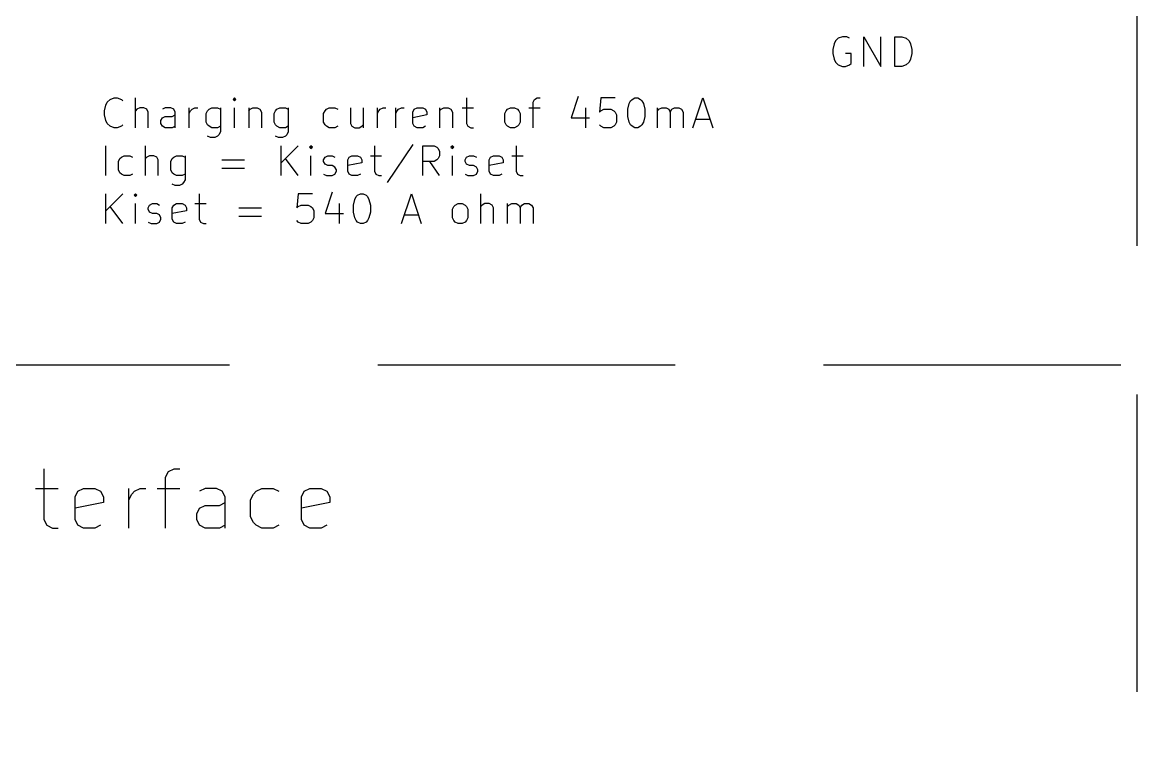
# Model space of a CAD drawing. Extents: x 0.4 to 16.1, y -11.3 to -0.4.
# Drawn here: x 5.125 to 7, y -3.329 to -2.124 of the extents above; entities that cross this region are included whole.
import ezdxf

# ---------------------------------------------------------------- set-up
doc = ezdxf.new("R2010")
doc.units = 0
doc.header["$MEASUREMENT"] = 0
doc.linetypes.add('DASHED', pattern=[0.75, 0.5, -0.25])
doc.layers.add('BLUE3', color=171, linetype='CONTINUOUS')
doc.layers.add('CYAN2', color=4, linetype='CONTINUOUS')

msp = doc.modelspace()

# ---------------------------------------------------------------- linework, layer by layer
at = {"layer": 'BLUE3', "linetype": 'DASHED'}
for p, q in [((7, -0.5), (7, -6)), ((0.473, -2.7), (7, -2.7))]:
    msp.add_line(p, q, dxfattribs=at)
at = {"layer": 'BLUE3', "linetype": 'CONTINUOUS'}
for p, q in [((6.06027, -2.24898), (6.04836, -2.2847)), ((5.26265, -2.2728), (5.26503, -2.26327)), ((5.26503, -2.26327), (5.26741, -2.25851)), ((5.26741, -2.25851), (5.27217, -2.25375)), ((5.27217, -2.25375), (5.27931, -2.25137)), ((5.27931, -2.25137), (5.28407, -2.25137)), ((5.28407, -2.25137), (5.29122, -2.25375)), ((5.29122, -2.25375), (5.2936, -2.25613)), ((5.31503, -2.30137), (5.31503, -2.25137)), ((5.32217, -2.26803), (5.31741, -2.27041)), ((5.32931, -2.26803), (5.32217, -2.26803)), ((5.33407, -2.27041), (5.32931, -2.26803)), ((5.36503, -2.26803), (5.36027, -2.27041)), ((5.37455, -2.26803), (5.36503, -2.26803)), ((5.37931, -2.27041), (5.37455, -2.26803)), ((5.4055, -2.30137), (5.4055, -2.26803)), ((5.41027, -2.27041), (5.41503, -2.26803)), ((5.41503, -2.26803), (5.41979, -2.26803)), ((5.43884, -2.27041), (5.4436, -2.26803)), ((5.4436, -2.26803), (5.45313, -2.26803)), ((5.45313, -2.26803), (5.45789, -2.27041)), ((5.45789, -2.26803), (5.45789, -2.30851)), ((5.4817, -2.25137), (5.47931, -2.25375)), ((5.47931, -2.25375), (5.4817, -2.25613)), ((5.48407, -2.25375), (5.4817, -2.25137)), ((5.4817, -2.25137), (5.4817, -2.25613)), ((5.4817, -2.25613), (5.48407, -2.25375)), ((5.4817, -2.30137), (5.4817, -2.26803)), ((5.5055, -2.26803), (5.5055, -2.30137)), ((5.50789, -2.27041), (5.51265, -2.26803)), ((5.51265, -2.26803), (5.51979, -2.26803)), ((5.51979, -2.26803), (5.52455, -2.27041)), ((5.55313, -2.27041), (5.55789, -2.26803)), ((5.55789, -2.26803), (5.56741, -2.26803)), ((5.56741, -2.26803), (5.57217, -2.27041)), ((5.57217, -2.26803), (5.57217, -2.30851)), ((5.63646, -2.27041), (5.64122, -2.26803)), ((5.64122, -2.26803), (5.65074, -2.26803)), ((5.65074, -2.26803), (5.6555, -2.27041)), ((5.67693, -2.26803), (5.67693, -2.29422)), ((5.69836, -2.26803), (5.69836, -2.30137)), ((5.72217, -2.30137), (5.72217, -2.26803)), ((5.72693, -2.27041), (5.7317, -2.26803)), ((5.7317, -2.26803), (5.73646, -2.26803)), ((5.75313, -2.30137), (5.75313, -2.26803)), ((5.75789, -2.27041), (5.76265, -2.26803)), ((5.76265, -2.26803), (5.76741, -2.26803)), ((5.78407, -2.27041), (5.78884, -2.26803)), ((5.78884, -2.26803), (5.79836, -2.26803)), ((5.79836, -2.26803), (5.80313, -2.27041)), ((5.82693, -2.26803), (5.82693, -2.30137)), ((5.82931, -2.27041), (5.83407, -2.26803)), ((5.83407, -2.26803), (5.84122, -2.26803)), ((5.84122, -2.26803), (5.84598, -2.27041)), ((5.86503, -2.26803), (5.88407, -2.26803)), ((5.87217, -2.25137), (5.87217, -2.29422)), ((5.94122, -2.27041), (5.94598, -2.26803)), ((5.94598, -2.26803), (5.95313, -2.26803)), ((5.95313, -2.26803), (5.95789, -2.27041)), ((5.97693, -2.26803), (5.99598, -2.26803)), ((5.98407, -2.25851), (5.98646, -2.25375)), ((5.98407, -2.30137), (5.98407, -2.25851)), ((5.98646, -2.25375), (5.99122, -2.25137)), ((5.99122, -2.25137), (5.99598, -2.25137)), ((6.07217, -2.26803), (6.07217, -2.30137)), ((6.09836, -2.25137), (6.09598, -2.27517)), ((6.12217, -2.25137), (6.09836, -2.25137)), ((6.1436, -2.27041), (6.14598, -2.26089)), ((6.14598, -2.26089), (6.14836, -2.25613)), ((6.14836, -2.25613), (6.15074, -2.25375)), ((6.15074, -2.25375), (6.1555, -2.25137)), ((6.1555, -2.25137), (6.16027, -2.25137)), ((6.16027, -2.25137), (6.16503, -2.25375)), ((6.16503, -2.25375), (6.16741, -2.25613)), ((6.16741, -2.25613), (6.16979, -2.26089)), ((6.16979, -2.26089), (6.17217, -2.27041)), ((6.1936, -2.30137), (6.1936, -2.26803)), ((6.19598, -2.27041), (6.20074, -2.26803)), ((6.20074, -2.26803), (6.20789, -2.26803)), ((6.20789, -2.26803), (6.21265, -2.27041)), ((6.21741, -2.27041), (6.22217, -2.26803)), ((6.22217, -2.26803), (6.22931, -2.26803)), ((6.22931, -2.26803), (6.23407, -2.27041)), ((6.25313, -2.30137), (6.26979, -2.25137)), ((6.26979, -2.25137), (6.28646, -2.30137)), ((5.26265, -2.27994), (5.26265, -2.2728)), ((5.26503, -2.28946), (5.26265, -2.27994)), ((5.31741, -2.27041), (5.31503, -2.2728)), ((5.33646, -2.27517), (5.33407, -2.27041)), ((5.33646, -2.30137), (5.33646, -2.27517)), ((5.35789, -2.28946), (5.36027, -2.2847)), ((5.36027, -2.2847), (5.36503, -2.28232)), ((5.36503, -2.28232), (5.37693, -2.28232)), ((5.37693, -2.28232), (5.3817, -2.27994)), ((5.3817, -2.27517), (5.37931, -2.27041)), ((5.3817, -2.30137), (5.3817, -2.27517)), ((5.4055, -2.27756), (5.40789, -2.2728)), ((5.40789, -2.2728), (5.41027, -2.27041)), ((5.43407, -2.27756), (5.43646, -2.2728)), ((5.43407, -2.29184), (5.43407, -2.27756)), ((5.43646, -2.2728), (5.43884, -2.27041)), ((5.5055, -2.2728), (5.50789, -2.27041)), ((5.52455, -2.27041), (5.52693, -2.27517)), ((5.52693, -2.27517), (5.52693, -2.30137)), ((5.54836, -2.27756), (5.55074, -2.2728)), ((5.54836, -2.29184), (5.54836, -2.27756)), ((5.55074, -2.2728), (5.55313, -2.27041)), ((5.6317, -2.27756), (5.63407, -2.2728)), ((5.6317, -2.29184), (5.6317, -2.27756)), ((5.63407, -2.2728), (5.63646, -2.27041)), ((5.72217, -2.27756), (5.72455, -2.2728)), ((5.72455, -2.2728), (5.72693, -2.27041)), ((5.75313, -2.27756), (5.7555, -2.2728)), ((5.7555, -2.2728), (5.75789, -2.27041)), ((5.7817, -2.27517), (5.78407, -2.27041)), ((5.7817, -2.29422), (5.7817, -2.27517)), ((5.8055, -2.27994), (5.7817, -2.2847)), ((5.80313, -2.27041), (5.8055, -2.27517)), ((5.8055, -2.27517), (5.8055, -2.27994)), ((5.82693, -2.2728), (5.82931, -2.27041)), ((5.84598, -2.27041), (5.84836, -2.27517)), ((5.84836, -2.27517), (5.84836, -2.30137)), ((5.93646, -2.27756), (5.93884, -2.2728)), ((5.93646, -2.29184), (5.93646, -2.27756)), ((5.93884, -2.2728), (5.94122, -2.27041)), ((5.95789, -2.27041), (5.96027, -2.2728)), ((5.96027, -2.2728), (5.96265, -2.27756)), ((5.96265, -2.27756), (5.96265, -2.29184)), ((6.04836, -2.2847), (6.07931, -2.2847)), ((6.09598, -2.27517), (6.09836, -2.2728)), ((6.09836, -2.2728), (6.10313, -2.27041)), ((6.10313, -2.27041), (6.11503, -2.27041)), ((6.11503, -2.27041), (6.11979, -2.2728)), ((6.11979, -2.2728), (6.12217, -2.27517)), ((6.12217, -2.27517), (6.12455, -2.27994)), ((6.12455, -2.27994), (6.12455, -2.29184)), ((6.1436, -2.28232), (6.1436, -2.27041)), ((6.14598, -2.29184), (6.1436, -2.28232)), ((6.17217, -2.28232), (6.16979, -2.29184)), ((6.17217, -2.27041), (6.17217, -2.28232)), ((6.1936, -2.2728), (6.19598, -2.27041)), ((6.21265, -2.27041), (6.21503, -2.27517)), ((6.21503, -2.27517), (6.21741, -2.27041)), ((6.21503, -2.27517), (6.21503, -2.30137)), ((6.23407, -2.27041), (6.23646, -2.27517)), ((6.23646, -2.27517), (6.23646, -2.30137)), ((6.25789, -2.28708), (6.2817, -2.28708)), ((5.26741, -2.29422), (5.26503, -2.28946)), ((5.27217, -2.29898), (5.26741, -2.29422)), ((5.27931, -2.30137), (5.27217, -2.29898)), ((5.28407, -2.30137), (5.27931, -2.30137)), ((5.29122, -2.29898), (5.28407, -2.30137)), ((5.2936, -2.2966), (5.29122, -2.29898)), ((5.35789, -2.29422), (5.35789, -2.28946)), ((5.36027, -2.29898), (5.35789, -2.29422)), ((5.36503, -2.30137), (5.36027, -2.29898)), ((5.37693, -2.30137), (5.36503, -2.30137)), ((5.3817, -2.29898), (5.37693, -2.30137)), ((5.43646, -2.2966), (5.43407, -2.29184)), ((5.43884, -2.29898), (5.43646, -2.2966)), ((5.4436, -2.30137), (5.43884, -2.29898)), ((5.45313, -2.30137), (5.4436, -2.30137)), ((5.45789, -2.29898), (5.45313, -2.30137)), ((5.55074, -2.2966), (5.54836, -2.29184)), ((5.55313, -2.29898), (5.55074, -2.2966)), ((5.55789, -2.30137), (5.55313, -2.29898)), ((5.56741, -2.30137), (5.55789, -2.30137)), ((5.57217, -2.29898), (5.56741, -2.30137)), ((5.63407, -2.2966), (5.6317, -2.29184)), ((5.63646, -2.29898), (5.63407, -2.2966)), ((5.64122, -2.30137), (5.63646, -2.29898)), ((5.65074, -2.30137), (5.64122, -2.30137)), ((5.6555, -2.29898), (5.65074, -2.30137)), ((5.67693, -2.29422), (5.67931, -2.29898)), ((5.67931, -2.29898), (5.68407, -2.30137)), ((5.68407, -2.30137), (5.69122, -2.30137)), ((5.69122, -2.30137), (5.69598, -2.29898)), ((5.69598, -2.29898), (5.69836, -2.2966)), ((5.78407, -2.29898), (5.7817, -2.29422)), ((5.78884, -2.30137), (5.78407, -2.29898)), ((5.79836, -2.30137), (5.78884, -2.30137)), ((5.80313, -2.29898), (5.79836, -2.30137)), ((5.87217, -2.29422), (5.87455, -2.29898)), ((5.87455, -2.29898), (5.87931, -2.30137)), ((5.87931, -2.30137), (5.88407, -2.30137)), ((5.93884, -2.2966), (5.93646, -2.29184)), ((5.94122, -2.29898), (5.93884, -2.2966)), ((5.94598, -2.30137), (5.94122, -2.29898)), ((5.95313, -2.30137), (5.94598, -2.30137)), ((5.95789, -2.29898), (5.95313, -2.30137)), ((5.96027, -2.2966), (5.95789, -2.29898)), ((5.96265, -2.29184), (5.96027, -2.2966)), ((6.09836, -2.29898), (6.09598, -2.2966)), ((6.10313, -2.30137), (6.09836, -2.29898)), ((6.11503, -2.30137), (6.10313, -2.30137)), ((6.11979, -2.29898), (6.11503, -2.30137)), ((6.12217, -2.2966), (6.11979, -2.29898)), ((6.12455, -2.29184), (6.12217, -2.2966)), ((6.14836, -2.2966), (6.14598, -2.29184)), ((6.15074, -2.29898), (6.14836, -2.2966)), ((6.1555, -2.30137), (6.15074, -2.29898)), ((6.16027, -2.30137), (6.1555, -2.30137)), ((6.16503, -2.29898), (6.16027, -2.30137)), ((6.16741, -2.2966), (6.16503, -2.29898)), ((6.16979, -2.29184), (6.16741, -2.2966)), ((5.44122, -2.31803), (5.43646, -2.31565)), ((5.44836, -2.31803), (5.44122, -2.31803)), ((5.45313, -2.31565), (5.44836, -2.31803)), ((5.4555, -2.31327), (5.45313, -2.31565)), ((5.45789, -2.30851), (5.4555, -2.31327)), ((5.5555, -2.31803), (5.55074, -2.31565)), ((5.56265, -2.31803), (5.5555, -2.31803)), ((5.56741, -2.31565), (5.56265, -2.31803)), ((5.56979, -2.31327), (5.56741, -2.31565)), ((5.57217, -2.30851), (5.56979, -2.31327)), ((5.26503, -2.38187), (5.26503, -2.33187)), ((5.3317, -2.38187), (5.3317, -2.33187)), ((5.56027, -2.38187), (5.56027, -2.33187)), ((5.58884, -2.33187), (5.56027, -2.36044)), ((5.61027, -2.33187), (5.60789, -2.33425)), ((5.60789, -2.33425), (5.61027, -2.33663)), ((5.61265, -2.33425), (5.61027, -2.33187)), ((5.61027, -2.33187), (5.61027, -2.33663)), ((5.61027, -2.33663), (5.61265, -2.33425)), ((5.71741, -2.33187), (5.71741, -2.37472)), ((5.7817, -2.32948), (5.73884, -2.39377)), ((5.79836, -2.38187), (5.79836, -2.33187)), ((5.79836, -2.33187), (5.81741, -2.33187)), ((5.81741, -2.33187), (5.82217, -2.33425)), ((5.82217, -2.33425), (5.82455, -2.33663)), ((5.82455, -2.33663), (5.82693, -2.34139)), ((5.82693, -2.34139), (5.82693, -2.34853)), ((5.84836, -2.33187), (5.84598, -2.33425)), ((5.84598, -2.33425), (5.84836, -2.33663)), ((5.85074, -2.33425), (5.84836, -2.33187)), ((5.84836, -2.33187), (5.84836, -2.33663)), ((5.84836, -2.33663), (5.85074, -2.33425)), ((5.9555, -2.33187), (5.9555, -2.37472)), ((5.28646, -2.35806), (5.28884, -2.3533)), ((5.28646, -2.37234), (5.28646, -2.35806)), ((5.28884, -2.3533), (5.29122, -2.35091)), ((5.29122, -2.35091), (5.29598, -2.34853)), ((5.29598, -2.34853), (5.3055, -2.34853)), ((5.3055, -2.34853), (5.31027, -2.35091)), ((5.33407, -2.35091), (5.3317, -2.3533)), ((5.33884, -2.34853), (5.33407, -2.35091)), ((5.34598, -2.34853), (5.33884, -2.34853)), ((5.35074, -2.35091), (5.34598, -2.34853)), ((5.35313, -2.35567), (5.35074, -2.35091)), ((5.35313, -2.38187), (5.35313, -2.35567)), ((5.37455, -2.35806), (5.37693, -2.3533)), ((5.37455, -2.37234), (5.37455, -2.35806)), ((5.37693, -2.3533), (5.37931, -2.35091)), ((5.37931, -2.35091), (5.38407, -2.34853)), ((5.38407, -2.34853), (5.3936, -2.34853)), ((5.3936, -2.34853), (5.39836, -2.35091)), ((5.39836, -2.34853), (5.39836, -2.38901)), ((5.46027, -2.35567), (5.49836, -2.35567)), ((5.58884, -2.38187), (5.56741, -2.3533)), ((5.61027, -2.38187), (5.61027, -2.34853)), ((5.6317, -2.35567), (5.63407, -2.35091)), ((5.6317, -2.35806), (5.6317, -2.35567)), ((5.63407, -2.36282), (5.6317, -2.35806)), ((5.63407, -2.35091), (5.63884, -2.34853)), ((5.63884, -2.3652), (5.63407, -2.36282)), ((5.63884, -2.34853), (5.64598, -2.34853)), ((5.64598, -2.34853), (5.65074, -2.35091)), ((5.67217, -2.35567), (5.67455, -2.35091)), ((5.67217, -2.37472), (5.67217, -2.35567)), ((5.69598, -2.36044), (5.67217, -2.3652)), ((5.67455, -2.35091), (5.67931, -2.34853)), ((5.67931, -2.34853), (5.68884, -2.34853)), ((5.68884, -2.34853), (5.6936, -2.35091)), ((5.6936, -2.35091), (5.69598, -2.35567)), ((5.69598, -2.35567), (5.69598, -2.36044)), ((5.71027, -2.34853), (5.72931, -2.34853)), ((5.81741, -2.35806), (5.79836, -2.35806)), ((5.82693, -2.38187), (5.81027, -2.35806)), ((5.82217, -2.35567), (5.81741, -2.35806)), ((5.82455, -2.3533), (5.82217, -2.35567)), ((5.82693, -2.34853), (5.82455, -2.3533)), ((5.84836, -2.38187), (5.84836, -2.34853)), ((5.86979, -2.35567), (5.87217, -2.35091)), ((5.86979, -2.35806), (5.86979, -2.35567)), ((5.87217, -2.36282), (5.86979, -2.35806)), ((5.87217, -2.35091), (5.87693, -2.34853)), ((5.87693, -2.3652), (5.87217, -2.36282)), ((5.87693, -2.34853), (5.88407, -2.34853)), ((5.88407, -2.34853), (5.88884, -2.35091)), ((5.91027, -2.35567), (5.91265, -2.35091)), ((5.91027, -2.37472), (5.91027, -2.35567)), ((5.93407, -2.36044), (5.91027, -2.3652)), ((5.91265, -2.35091), (5.91741, -2.34853)), ((5.91741, -2.34853), (5.92693, -2.34853)), ((5.92693, -2.34853), (5.9317, -2.35091)), ((5.9317, -2.35091), (5.93407, -2.35567)), ((5.93407, -2.35567), (5.93407, -2.36044)), ((5.94836, -2.34853), (5.96741, -2.34853)), ((5.28884, -2.3771), (5.28646, -2.37234)), ((5.29122, -2.37948), (5.28884, -2.3771)), ((5.29598, -2.38187), (5.29122, -2.37948)), ((5.31027, -2.37948), (5.3055, -2.38187)), ((5.37693, -2.3771), (5.37455, -2.37234)), ((5.37931, -2.37948), (5.37693, -2.3771)), ((5.38407, -2.38187), (5.37931, -2.37948)), ((5.39836, -2.37948), (5.3936, -2.38187)), ((5.49836, -2.36996), (5.46027, -2.36996)), ((5.6317, -2.37948), (5.63646, -2.38187)), ((5.64598, -2.3652), (5.63884, -2.3652)), ((5.65074, -2.36758), (5.64598, -2.3652)), ((5.64598, -2.38187), (5.65074, -2.37948)), ((5.65313, -2.37234), (5.65074, -2.36758)), ((5.65074, -2.37948), (5.65313, -2.37472)), ((5.65313, -2.37472), (5.65313, -2.37234)), ((5.67455, -2.37948), (5.67217, -2.37472)), ((5.67931, -2.38187), (5.67455, -2.37948)), ((5.6936, -2.37948), (5.68884, -2.38187)), ((5.71741, -2.37472), (5.71979, -2.37948)), ((5.71979, -2.37948), (5.72455, -2.38187)), ((5.86979, -2.37948), (5.87455, -2.38187)), ((5.88407, -2.3652), (5.87693, -2.3652)), ((5.88884, -2.36758), (5.88407, -2.3652)), ((5.88407, -2.38187), (5.88884, -2.37948)), ((5.89122, -2.37234), (5.88884, -2.36758)), ((5.88884, -2.37948), (5.89122, -2.37472)), ((5.89122, -2.37472), (5.89122, -2.37234)), ((5.91265, -2.37948), (5.91027, -2.37472)), ((5.91741, -2.38187), (5.91265, -2.37948)), ((5.9317, -2.37948), (5.92693, -2.38187)), ((5.9555, -2.37472), (5.95789, -2.37948)), ((5.95789, -2.37948), (5.96265, -2.38187)), ((5.3055, -2.38187), (5.29598, -2.38187)), ((5.3817, -2.39853), (5.37693, -2.39615)), ((5.38884, -2.39853), (5.3817, -2.39853)), ((5.3936, -2.38187), (5.38407, -2.38187)), ((5.3936, -2.39615), (5.38884, -2.39853)), ((5.39598, -2.39377), (5.3936, -2.39615)), ((5.39836, -2.38901), (5.39598, -2.39377)), ((5.63646, -2.38187), (5.64598, -2.38187)), ((5.68884, -2.38187), (5.67931, -2.38187)), ((5.72455, -2.38187), (5.72931, -2.38187)), ((5.87455, -2.38187), (5.88407, -2.38187)), ((5.92693, -2.38187), (5.91741, -2.38187)), ((5.96265, -2.38187), (5.96741, -2.38187)), ((5.26503, -2.46237), (5.26503, -2.41237)), ((5.2936, -2.41237), (5.26503, -2.44094)), ((5.31503, -2.41237), (5.31265, -2.41475)), ((5.31265, -2.41475), (5.31503, -2.41713)), ((5.31741, -2.41475), (5.31503, -2.41237)), ((5.31503, -2.41237), (5.31503, -2.41713)), ((5.31503, -2.41713), (5.31741, -2.41475)), ((5.42217, -2.41237), (5.42217, -2.45522)), ((5.58884, -2.41237), (5.58646, -2.43617)), ((5.61265, -2.41237), (5.58884, -2.41237)), ((5.64598, -2.40998), (5.63407, -2.4457)), ((5.68407, -2.42189), (5.68646, -2.41713)), ((5.68646, -2.41713), (5.68884, -2.41475)), ((5.68884, -2.41475), (5.6936, -2.41237)), ((5.6936, -2.41237), (5.69836, -2.41237)), ((5.69836, -2.41237), (5.70313, -2.41475)), ((5.70313, -2.41475), (5.7055, -2.41713)), ((5.7055, -2.41713), (5.70789, -2.42189)), ((5.76265, -2.46237), (5.77931, -2.41237)), ((5.77931, -2.41237), (5.79598, -2.46237)), ((5.89598, -2.46237), (5.89598, -2.41237)), ((5.2936, -2.46237), (5.27217, -2.4338)), ((5.31503, -2.46237), (5.31503, -2.42903)), ((5.33646, -2.43617), (5.33884, -2.43141)), ((5.33646, -2.43856), (5.33646, -2.43617)), ((5.33884, -2.43141), (5.3436, -2.42903)), ((5.3436, -2.42903), (5.35074, -2.42903)), ((5.35074, -2.42903), (5.3555, -2.43141)), ((5.37693, -2.43617), (5.37931, -2.43141)), ((5.37693, -2.45522), (5.37693, -2.43617)), ((5.37931, -2.43141), (5.38407, -2.42903)), ((5.38407, -2.42903), (5.3936, -2.42903)), ((5.3936, -2.42903), (5.39836, -2.43141)), ((5.39836, -2.43141), (5.40074, -2.43617)), ((5.40074, -2.43617), (5.40074, -2.44094)), ((5.41503, -2.42903), (5.43407, -2.42903)), ((5.48884, -2.43617), (5.52693, -2.43617)), ((5.58646, -2.43617), (5.58884, -2.4338)), ((5.58884, -2.4338), (5.5936, -2.43141)), ((5.5936, -2.43141), (5.6055, -2.43141)), ((5.6055, -2.43141), (5.61027, -2.4338)), ((5.61027, -2.4338), (5.61265, -2.43617)), ((5.61265, -2.43617), (5.61503, -2.44094)), ((5.65789, -2.42903), (5.65789, -2.46237)), ((5.6817, -2.43141), (5.68407, -2.42189)), ((5.6817, -2.44332), (5.6817, -2.43141)), ((5.70789, -2.42189), (5.71027, -2.43141)), ((5.71027, -2.43141), (5.71027, -2.44332)), ((5.84836, -2.43856), (5.85074, -2.4338)), ((5.85074, -2.4338), (5.85313, -2.43141)), ((5.85313, -2.43141), (5.85789, -2.42903)), ((5.85789, -2.42903), (5.86503, -2.42903)), ((5.86503, -2.42903), (5.86979, -2.43141)), ((5.86979, -2.43141), (5.87217, -2.4338)), ((5.87217, -2.4338), (5.87455, -2.43856)), ((5.89836, -2.43141), (5.89598, -2.4338)), ((5.90313, -2.42903), (5.89836, -2.43141)), ((5.91027, -2.42903), (5.90313, -2.42903)), ((5.91503, -2.43141), (5.91027, -2.42903)), ((5.91741, -2.43617), (5.91503, -2.43141)), ((5.91741, -2.46237), (5.91741, -2.43617)), ((5.94122, -2.46237), (5.94122, -2.42903)), ((5.94122, -2.4338), (5.9436, -2.43141)), ((5.9436, -2.43141), (5.94836, -2.42903)), ((5.94836, -2.42903), (5.9555, -2.42903)), ((5.9555, -2.42903), (5.96027, -2.43141)), ((5.96027, -2.43141), (5.96265, -2.43617)), ((5.96265, -2.43617), (5.96503, -2.43141)), ((5.96265, -2.43617), (5.96265, -2.46237)), ((5.96503, -2.43141), (5.96979, -2.42903)), ((5.96979, -2.42903), (5.97693, -2.42903)), ((5.97693, -2.42903), (5.9817, -2.43141)), ((5.9817, -2.43141), (5.98407, -2.43617)), ((5.98407, -2.43617), (5.98407, -2.46237)), ((5.33884, -2.44332), (5.33646, -2.43856)), ((5.3436, -2.4457), (5.33884, -2.44332)), ((5.35074, -2.4457), (5.3436, -2.4457)), ((5.3555, -2.44808), (5.35074, -2.4457)), ((5.35789, -2.45284), (5.3555, -2.44808)), ((5.3555, -2.45998), (5.35789, -2.45522)), ((5.35789, -2.45522), (5.35789, -2.45284)), ((5.40074, -2.44094), (5.37693, -2.4457)), ((5.37931, -2.45998), (5.37693, -2.45522)), ((5.42217, -2.45522), (5.42455, -2.45998)), ((5.52693, -2.45046), (5.48884, -2.45046)), ((5.61503, -2.45284), (5.61265, -2.4576)), ((5.61503, -2.44094), (5.61503, -2.45284)), ((5.63407, -2.4457), (5.66503, -2.4457)), ((5.68407, -2.45284), (5.6817, -2.44332)), ((5.68646, -2.4576), (5.68407, -2.45284)), ((5.70789, -2.45284), (5.7055, -2.4576)), ((5.71027, -2.44332), (5.70789, -2.45284)), ((5.76741, -2.44808), (5.79122, -2.44808)), ((5.84836, -2.45284), (5.84836, -2.43856)), ((5.85074, -2.4576), (5.84836, -2.45284)), ((5.87455, -2.45284), (5.87217, -2.4576)), ((5.87455, -2.43856), (5.87455, -2.45284)), ((5.33646, -2.45998), (5.34122, -2.46237)), ((5.34122, -2.46237), (5.35074, -2.46237)), ((5.35074, -2.46237), (5.3555, -2.45998)), ((5.38407, -2.46237), (5.37931, -2.45998)), ((5.3936, -2.46237), (5.38407, -2.46237)), ((5.39836, -2.45998), (5.3936, -2.46237)), ((5.42455, -2.45998), (5.42931, -2.46237)), ((5.42931, -2.46237), (5.43407, -2.46237)), ((5.58884, -2.45998), (5.58646, -2.4576)), ((5.5936, -2.46237), (5.58884, -2.45998)), ((5.6055, -2.46237), (5.5936, -2.46237)), ((5.61027, -2.45998), (5.6055, -2.46237)), ((5.61265, -2.4576), (5.61027, -2.45998)), ((5.68884, -2.45998), (5.68646, -2.4576)), ((5.6936, -2.46237), (5.68884, -2.45998)), ((5.69836, -2.46237), (5.6936, -2.46237)), ((5.70313, -2.45998), (5.69836, -2.46237)), ((5.7055, -2.4576), (5.70313, -2.45998)), ((5.85313, -2.45998), (5.85074, -2.4576)), ((5.85789, -2.46237), (5.85313, -2.45998)), ((5.86503, -2.46237), (5.85789, -2.46237)), ((5.86979, -2.45998), (5.86503, -2.46237)), ((5.87217, -2.4576), (5.86979, -2.45998)), ((5.16101, -2.87474), (5.16101, -2.96045)), ((5.36577, -2.88902), (5.37054, -2.8795)), ((5.37054, -2.8795), (5.38006, -2.87474)), ((5.38006, -2.87474), (5.38958, -2.87474)), ((5.36577, -2.97474), (5.36577, -2.88902)), ((5.14672, -2.90807), (5.18482, -2.90807)), ((5.21339, -2.92235), (5.21815, -2.91283)), ((5.21339, -2.96045), (5.21339, -2.92235)), ((5.21815, -2.91283), (5.22768, -2.90807)), ((5.22768, -2.90807), (5.24672, -2.90807)), ((5.24672, -2.90807), (5.25625, -2.91283)), ((5.25625, -2.91283), (5.26101, -2.92235)), ((5.26101, -2.92235), (5.26101, -2.93188)), ((5.30387, -2.97474), (5.30387, -2.90807)), ((5.30387, -2.92712), (5.30863, -2.91759)), ((5.30863, -2.91759), (5.31339, -2.91283)), ((5.31339, -2.91283), (5.32291, -2.90807)), ((5.32291, -2.90807), (5.33244, -2.90807)), ((5.35148, -2.90807), (5.38958, -2.90807)), ((5.43244, -2.90807), (5.42291, -2.91283)), ((5.45148, -2.90807), (5.43244, -2.90807)), ((5.46101, -2.91283), (5.45148, -2.90807)), ((5.46577, -2.92235), (5.46101, -2.91283)), ((5.46577, -2.97474), (5.46577, -2.92235)), ((5.50863, -2.92712), (5.51339, -2.91759)), ((5.51339, -2.91759), (5.51815, -2.91283)), ((5.51815, -2.91283), (5.52768, -2.90807)), ((5.52768, -2.90807), (5.54672, -2.90807)), ((5.54672, -2.90807), (5.55625, -2.91283)), ((5.59434, -2.92235), (5.59911, -2.91283)), ((5.59434, -2.96045), (5.59434, -2.92235)), ((5.59911, -2.91283), (5.60863, -2.90807)), ((5.60863, -2.90807), (5.62768, -2.90807)), ((5.62768, -2.90807), (5.6372, -2.91283)), ((5.6372, -2.91283), (5.64196, -2.92235)), ((5.64196, -2.92235), (5.64196, -2.93188)), ((5.26101, -2.93188), (5.21339, -2.9414)), ((5.41815, -2.95093), (5.42291, -2.9414)), ((5.42291, -2.9414), (5.43244, -2.93664)), ((5.43244, -2.93664), (5.45625, -2.93664)), ((5.45625, -2.93664), (5.46577, -2.93188)), ((5.50863, -2.95569), (5.50863, -2.92712)), ((5.64196, -2.93188), (5.59434, -2.9414)), ((5.16101, -2.96045), (5.16577, -2.96997)), ((5.21815, -2.96997), (5.21339, -2.96045)), ((5.41815, -2.96045), (5.41815, -2.95093)), ((5.42291, -2.96997), (5.41815, -2.96045)), ((5.51339, -2.96521), (5.50863, -2.95569)), ((5.59911, -2.96997), (5.59434, -2.96045)), ((5.16577, -2.96997), (5.1753, -2.97474)), ((5.1753, -2.97474), (5.18482, -2.97474)), ((5.22768, -2.97474), (5.21815, -2.96997)), ((5.24672, -2.97474), (5.22768, -2.97474)), ((5.25625, -2.96997), (5.24672, -2.97474)), ((5.43244, -2.97474), (5.42291, -2.96997)), ((5.45625, -2.97474), (5.43244, -2.97474)), ((5.46577, -2.96997), (5.45625, -2.97474)), ((5.51815, -2.96997), (5.51339, -2.96521)), ((5.52768, -2.97474), (5.51815, -2.96997)), ((5.54672, -2.97474), (5.52768, -2.97474)), ((5.55625, -2.96997), (5.54672, -2.97474)), ((5.60863, -2.97474), (5.59911, -2.96997)), ((5.62768, -2.97474), (5.60863, -2.97474)), ((5.6372, -2.96997), (5.62768, -2.97474))]:
    msp.add_line(p, q, dxfattribs=at)
at = {"layer": 'CYAN2', "linetype": 'CONTINUOUS'}
for p, q in [((6.49309, -2.15544), (6.49071, -2.16021)), ((6.49785, -2.15069), (6.49309, -2.15544)), ((6.505, -2.1483), (6.49785, -2.15069)), ((6.51214, -2.1483), (6.505, -2.1483)), ((6.5169, -2.15069), (6.51214, -2.1483)), ((6.54071, -2.1983), (6.54071, -2.1483)), ((6.54071, -2.1483), (6.56928, -2.1983)), ((6.56928, -2.1983), (6.56928, -2.1483)), ((6.59309, -2.1983), (6.59309, -2.1483)), ((6.59309, -2.1483), (6.605, -2.1483)), ((6.605, -2.1483), (6.61214, -2.15069)), ((6.61214, -2.15069), (6.6169, -2.15544)), ((6.6169, -2.15544), (6.61928, -2.16021)), ((6.49071, -2.16021), (6.48833, -2.16973)), ((6.48833, -2.16973), (6.48833, -2.17687)), ((6.61928, -2.16021), (6.62167, -2.16973)), ((6.62167, -2.16973), (6.62167, -2.17687)), ((6.48833, -2.17687), (6.49071, -2.1864)), ((6.49071, -2.1864), (6.49309, -2.19116)), ((6.49309, -2.19116), (6.49785, -2.19592)), ((6.51928, -2.17687), (6.50976, -2.17687)), ((6.5169, -2.19592), (6.51928, -2.19354)), ((6.51928, -2.19354), (6.51928, -2.17687)), ((6.6169, -2.19116), (6.61214, -2.19592)), ((6.61928, -2.1864), (6.6169, -2.19116)), ((6.62167, -2.17687), (6.61928, -2.1864)), ((6.49785, -2.19592), (6.505, -2.1983)), ((6.505, -2.1983), (6.50976, -2.1983)), ((6.50976, -2.1983), (6.5169, -2.19592)), ((6.605, -2.1983), (6.59309, -2.1983)), ((6.61214, -2.19592), (6.605, -2.1983))]:
    msp.add_line(p, q, dxfattribs=at)

doc.saveas('drawing.dxf')
